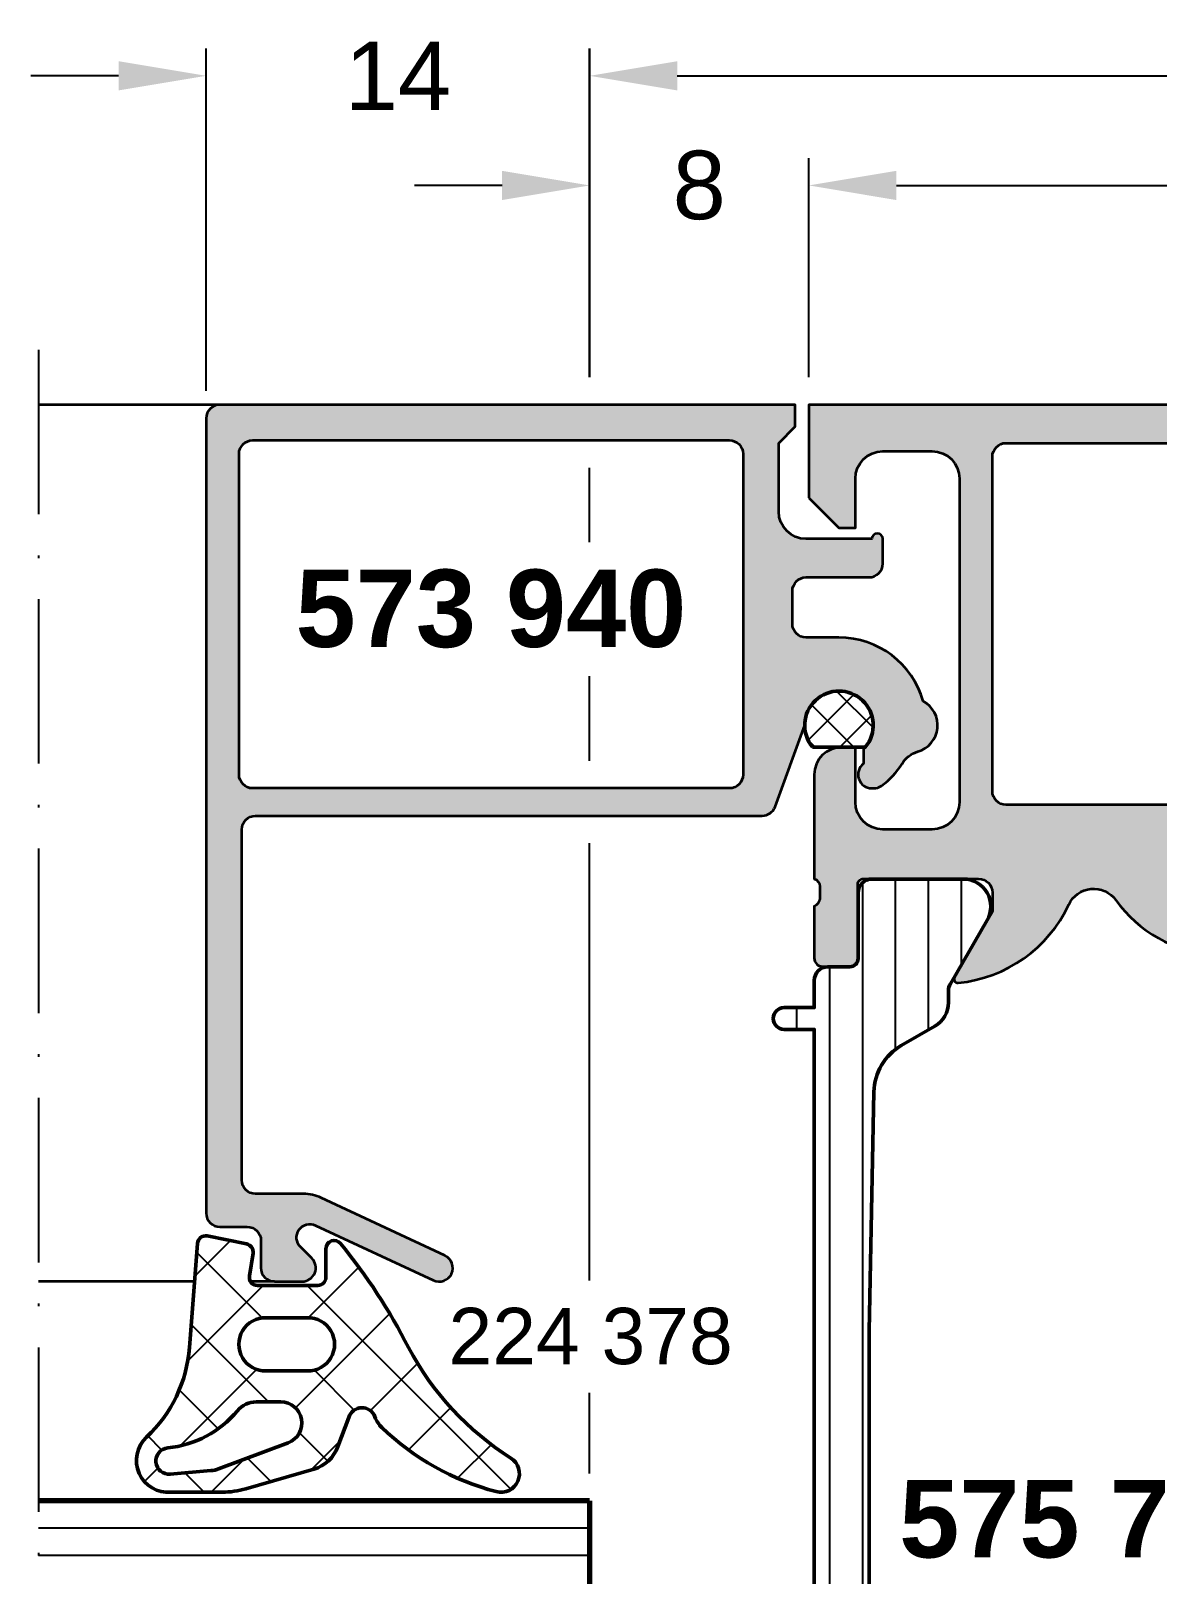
# Model space of a CAD drawing. Header units: millimetres. Extents: x 2 to 185, y 99 to 198.
# Drawn here: x 2 to 43.1, y 141.4 to 197.7 of the extents above; entities that cross this region are included whole.
import ezdxf

# ---------------------------------------------------------------- set-up
doc = ezdxf.new("R2010")
doc.units = ezdxf.units.MM
doc.header["$PDMODE"] = 1
doc.header["$PDSIZE"] = -0.001
doc.linetypes.add('ACAD_ISO10W100', pattern=[18, 12, -3, 0, -3])
for name, color, linetype, lineweight in [('S01_Bemaßung', 140, 'Continuous', 25), ('S02_Beschriftung', 40, 'Continuous', 25), ('S03_AL_Kontur', 255, 'Continuous', 35), ('S04_AL_Schraffur', 253, 'Continuous', 25), ('S05_EPDM_Kontur', 31, 'Continuous', 50), ('S06_EPDM_Schraffur', 43, 'Continuous', 25), ('S07_Isolation_Kontur', 91, 'Continuous', 50), ('S08_Isolation_Schraffur', 103, 'Continuous', 25), ('S15_Glas_Kontur', 4, 'Continuous', 70), ('S18_Mittellinie', 10, 'ACAD_ISO10W100', 25)]:
    doc.layers.add(name, color=color, linetype=linetype, lineweight=lineweight)
doc.styles.add('1_1_H_Art', font='arialbd.ttf', dxfattribs={"height": 2.825})
doc.styles.add('1_1_N_Art', font='arial.ttf', dxfattribs={"height": 2.055})
doc.styles.add('Arial', font='arial.ttf')
doc.dimstyles.new('1 zu 1', dxfattribs={"dimtxt": 2.5, "dimasz": 3.2, "dimexe": 1, "dimexo": 1, "dimgap": 1.5, "dimtad": 0, "dimdec": 1, "dimrnd": 0.5, "dimdsep": 46, "dimtxsty": 'Arial', "dimcen": 0, "dimclrd": 256, "dimclre": 256, "dimclrt": 256, "dimadec": 0, "dimazin": 0, "dimtfac": 1, "dimtdec": 1, "dimtofl": 0, "dimtmove": 0, "dimatfit": 1, "dimfxl": 1, "dimtolj": 1, "dimlwd": 25, "dimlwe": 25, "dimarcsym": 0})

# ---------------------------------------------------------------- blocks, each defined once
blk = doc.blocks.new('224378_s_8')
at = {"layer": 'S06_EPDM_Schraffur'}
h = blk.add_hatch(dxfattribs=at)
h.set_pattern_fill('NETZ', color=256, scale=2, angle=45, style=0)
h.set_pattern_definition([(45, (0, 0), (-1.414213562373095, 1.414213562373095), []), (135, (0, 0), (-1.414213562373095, -1.414213562373095), [])])
edge = h.paths.add_edge_path(flags=16)
edge.add_line((-0.164506756735267, -8.898610062468471), (1.312058528250102, -9.02879505891238))
edge.add_arc((1.354402743050796, -8.548524679816852), 0.482133456175413, 264.9614060860426, 444.1942468849379)
edge.add_arc((1.788147778703211, -4.282644851878048), 3.805740779663171, 219.7107994912026, 264.19424688493814, ccw=False)
edge.add_arc((-1.831880451483197, -7.289203000000025), 0.900000000000025, 39.71079949120138, 89.99999999999888)
edge.add_line((-1.831880451483179, -6.389203), (-2.724599748853934, -6.389202999999998))
edge.add_arc((-2.724599748853935, -7.159202999999999), 0.7700000000000005, 89.99999999999993, 249.447227364939)
edge.add_line((-2.99492361832416, -7.880191908094046), (-0.4540742874858088, -8.832844875625497))
edge.add_arc((-0.06789733109976337, -7.802860721205427), 1.100000000000008, 249.4472273649386, 264.9614060860424)
edge = h.paths.add_edge_path()
edge.add_arc((-7.106222588086673, -6.603951089656411), 0.9999999999999981, 313.9554304623681, 340.5908816210754)
edge.add_arc((-5.689991462348253, -7.10293815013273), 0.501565412505601, 16.21949341422419, 160.5908816210756, ccw=False)
edge.add_line((-5.208388999999999, -6.962842), (-4.809097000000003, -8.023084999999998))
edge.add_arc((-3.530084106027413, -7.537366235916185), 1.368136214245953, 200.7948065589327, 253.1264479161749)
edge.add_line((-3.927199999999999, -8.846601), (-1.450207000000001, -9.565351))
edge.add_arc((-0.5357365995927568, -6.217129211815003), 3.470856559424161, 254.7238748318921, 269.1174250522471)
edge.add_line((-0.589198999999997, -9.687574000000001), (1.283889999999998, -9.686598))
edge.add_arc((1.381176604735675, -8.525821815111122), 1.164845927522681, 265.209141032843, 406.8529737836414)
edge.add_arc((5.597147255102664, -4.027942672077469), 5.000000000000002, 184.3739810741781, 226.8529737836415, ccw=False)
edge.add_line((0.6117098113462458, -4.409273885580231), (0.3208993940556591, -0.6072847169584201))
edge.add_arc((0.02177314743027418, -0.6301645897685859), 0.2999999999999999, 4.373981074178115, 101.4394164137661)
edge.add_line((-0.03772635278444558, -0.3361241002536238), (-1.473685988328556, -0.6266925208963805))
edge.add_arc((-1.414186488113836, -0.9207330104113427), 0.3, 101.4394164137662, 188.9325514570444)
edge.add_line((-1.71054803132498, -0.9673145057234206), (-1.581707, -1.787029))
edge.add_arc((-1.868758854211871, -1.846154545567499), 0.2930778004986527, -91.16272792492452, 11.638733974823424, ccw=False)
edge.add_line((-1.874706, -2.139172), (-4.072708, -2.139172))
edge.add_arc((-4.076622919135959, -1.843066051712089), 0.2961318274068569, 180.9848550183428, 270.7574831788943, ccw=False)
edge.add_line((-4.372711, -1.848156), (-4.372710999999999, -0.7990531064777886))
edge.add_arc((-4.672710999999999, -0.7990531064777886), 0.2999999999999998, 0, 140.7032694711882)
edge.add_arc((11.51231980934353, -14.04480510928554), 21.21423363212921, 140.7032694711885, 152.9845319991142)
edge.add_arc((-16.92463388070737, 0.6810423653327762), 10.81061697889412, 302.45192504355396, 331.91348550750234, ccw=False)
edge.add_arc((-10.76146025027532, -9.011138990564021), 0.6751606889195143, 122.4519250435539, 284.5455045181278)
edge.add_arc((-12.96178949557896, -0.5308870950376852), 9.436217759805226, 284.545504518128, 313.9554304623682)
edge = h.paths.add_edge_path(flags=16)
edge.add_line((-2.191143, -3.317181), (-3.691143, -3.317181))
edge.add_arc((-3.717307442172203, -4.287182), 0.9703538107490393, 88.45489984488933, 271.5451001551107)
edge.add_line((-3.691143, -5.257183), (-2.191143000000001, -5.257183))
edge.add_arc((-2.164978962858655, -4.287182), 0.9703537998279469, 268.4549237517581, 451.5450762482419)
at = {"layer": 'S05_EPDM_Kontur'}
for points in [[(-6.412123991510444, -7.323831036752387, 0.1167451748392793), (-6.163052804110888, -6.93626232719596, -0.7290213320469126), (-5.208388999999999, -6.962842), (-4.809097000000003, -8.023084999999998, 0.232392888354235), (-3.927199999999999, -8.846601), (-1.450207000000001, -9.565351, 0.06288641343586611), (-0.589198999999997, -9.687574000000001), (1.283889999999998, -9.686598, 0.7109508974955993), (2.177783089369847, -7.67594879900521, -0.1875016784359854), (0.6117098113462458, -4.409273885580231), (0.3208993940556591, -0.60728471695842, 0.4508106504087874), (-0.03772635278444558, -0.3361241002536238), (-1.473685988328556, -0.6266925208963805, 0.4014558848682083), (-1.71054803132498, -0.9673145057234206), (-1.581707, -1.787029, -0.4812753553426265), (-1.874706, -2.139172), (-4.072708, -2.139172, -0.41305172572927), (-4.372711, -1.848156), (-4.372710999999999, -0.7990531064777886, 0.7047904934950746), (-4.904873905330836, -0.6090520923006407, 0.05363846905389252), (-7.387100000000009, -4.40864200000001, -0.1292631261023754), (-11.12374591125531, -8.44141005878105, 0.8547870980889478), (-10.59189443223657, -9.664659754744566, 0.1290340701791967)], [(-2.191143, -3.317181), (-3.691143, -3.317181, 1.02733734596278), (-3.691143, -5.257183), (-2.191143000000001, -5.257183, 1.027336917146778)], [(-0.164506756735267, -8.898610062468471), (1.312058528250102, -9.02879505891238, 0.993327583110394), (1.403173528208197, -8.068864299882488, -0.1965703499222237), (-1.139529223543036, -6.714181455038625, 0.223018928386005), (-1.831880451483179, -6.389203), (-2.724599748853934, -6.389202999999998, 0.8349977907423911), (-2.99492361832416, -7.880191908094046), (-0.454074287485809, -8.832844875625497, 0.06779696395073043)]]:
    blk.add_lwpolyline(points, format="xyb", close=True, dxfattribs=at)
blk = doc.blocks.new('511130_s')
at = {"layer": 'S04_AL_Schraffur'}
h = blk.add_hatch(color=256, dxfattribs=at)
h.dxf.hatch_style = 1
edge = h.paths.add_edge_path()
edge.add_line((5.551115123125783e-16, -3.399999999999999), (-1.1, -4.500000000000001))
edge.add_line((-1.099999999999999, -4.500000000000001), (-1.699999999999999, -4.5))
edge.add_line((-1.699999999999999, -4.5), (-1.7, -2.7))
edge.add_arc((-2.7, -2.7), 1, 0, 90)
edge.add_line((-2.7, -1.7), (-4.500000000000001, -1.700000000000002))
edge.add_arc((-4.5, -2.700000000000001), 0.9999999999999991, 90.00000000000006, 180)
edge.add_line((-5.5, -2.700000000000001), (-5.5, -14.5))
edge.add_arc((-4.499999999999999, -14.5), 1.000000000000001, 179.9999999999999, 269.9999999999999)
edge.add_line((-4.500000000000001, -15.5), (-2.700000000000002, -15.5))
edge.add_arc((-2.700000000000003, -14.5), 1, 270, 360.0000000000001)
edge.add_line((-1.700000000000002, -14.5), (-1.699999999999999, -12.5))
edge.add_line((-1.699999999999999, -12.5), (-1.199999999999996, -12.5))
edge.add_arc((-1.199999999999996, -13.5), 1, 0, 90, ccw=False)
edge.add_line((-0.1999999999999963, -13.5), (-0.1999999999999968, -17.3))
edge.add_arc((-0.09999999999999384, -17.58284271247462), 0.3000000000000038, 109.471220634491, 180)
edge.add_line((-0.3999999999999968, -17.58284271247462), (-0.3999999999999951, -18.01715728752539))
edge.add_arc((-0.09999999999999548, -18.01715728752539), 0.2999999999999996, 180, 250.5287793655094)
edge.add_line((-0.1999999999999948, -18.3), (-0.1999999999999941, -20.19999999999996))
edge.add_arc((-0.5000000000000338, -20.19999999999996), 0.3000000000000397, -90, 0, ccw=False)
edge.add_line((-0.5000000000000336, -20.5), (-1.489999999999954, -20.5))
edge.add_arc((-1.489999999999954, -20.19999999999996), 0.3000000000000398, 180, 270.00000000000006, ccw=False)
edge.add_line((-1.789999999999994, -20.19999999999996), (-1.789999999999996, -17.5))
edge.add_arc((-1.989999999999996, -17.50000000000001), 0.2, 1.017777498068326e-12, 90.0000000000002)
edge.add_line((-1.989999999999996, -17.3), (-6.19999999999999, -17.3))
edge.add_arc((-6.199999999999989, -17.8), 0.5000000000000036, 90.0000000000002, 180)
edge.add_line((-6.69999999999999, -17.8), (-6.69999999999999, -18.5))
edge.add_line((-6.69999999999999, -18.5), (-5.318504542377629, -20.89282032302755))
edge.add_arc((-5.438119784648292, -20.96188021535171), 0.1381197846482999, -95.6225775507931, 30.00000000000091, ccw=False)
edge.add_arc((-4.96177675882619, -16.12339113815219), 5.000000000000004, 205.0787776641433, 264.37742244920645, ccw=False)
edge.add_arc((-10.39613192002033, -18.66657496595597), 1.000000000000001, 25.0787776641433, 143.8053270726162)
edge.add_arc((-15.2382232411738, -15.12339113815219), 5.000000000000002, 275.62257755079344, 323.8053270726163, ccw=False)
edge.add_arc((-14.7618802153517, -19.96188021535171), 0.1381197846482951, 150.0000000000003, 275.62257755079395, ccw=False)
edge.add_line((-14.88149545762236, -19.89282032302756), (-13.5, -17.5))
edge.add_line((-13.5, -17.5), (-13.5, -16.8))
edge.add_arc((-14, -16.8), 0.5000000000000018, 4.071109992273287e-13, 90)
edge.add_line((-14, -16.3), (-18.21, -16.3))
edge.add_arc((-18.21, -16.5), 0.1999999999999957, 90, 180.000000000001)
edge.add_line((-18.41, -16.5), (-18.41, -19.19999999999996))
edge.add_arc((-18.71000000000004, -19.19999999999996), 0.3000000000000398, -90, 0, ccw=False)
edge.add_line((-18.71000000000004, -19.5), (-19.69999999999996, -19.5))
edge.add_arc((-19.69999999999996, -19.19999999999996), 0.3000000000000398, 180, 270, ccw=False)
edge.add_line((-20, -19.19999999999996), (-20, -17.3))
edge.add_arc((-20.1, -17.01715728752538), 0.3000000000000021, 289.4712206344901, 360)
edge.add_line((-19.8, -17.01715728752538), (-19.8, -16.58284271247462))
edge.add_arc((-20.1, -16.58284271247462), 0.2999999999999972, 0, 70.52877936550966)
edge.add_line((-20, -16.3), (-20, -13.3))
edge.add_arc((-20.3, -13.3), 0.2999999999999972, 0, 90)
edge.add_line((-20.3, -13.00000000000001), (-27.86769096001073, -13.00000000000001))
edge.add_arc((-27.86769096001073, -13.2), 0.1999999999999993, 90, 189.0000000000005)
edge.add_line((-28.06522862812976, -13.23128689300805), (-27.5915806127587, -16.22178276747988))
edge.add_arc((-28.08542478305627, -16.3), 0.5000000000000018, -90, 8.999999999999773, ccw=False)
edge.add_line((-28.08542478305627, -16.8), (-29.6, -16.8))
edge.add_arc((-29.6, -16.6), 0.1999999999999993, 180, 270, ccw=False)
edge.add_line((-29.8, -16.6), (-29.8, -14.05))
edge.add_arc((-30, -14.05), 0.1999999999999993, 0, 90)
edge.add_line((-30, -13.85), (-31.8, -13.85))
edge.add_arc((-31.8, -13.65000000000001), 0.1999999999999957, 179.999999999999, 270, ccw=False)
edge.add_line((-32, -13.65), (-32, -8.700000000000003))
edge.add_arc((-32.525, -8.200000000000003), 0.724999999999999, 316.3971810272963, 403.6028189727036)
edge.add_line((-32, -7.700000000000004), (-32, -1.900000000000004))
edge.add_arc((-32.5, -1.900000000000005), 0.5, 1.017777498068325e-13, 90)
edge.add_line((-32.5, -1.400000000000006), (-39.5, -1.400000000000004))
edge.add_arc((-39.5, -1.900000000000004), 0.5, 90, 180)
edge.add_line((-40, -1.900000000000004), (-40, -4.000000000000005))
edge.add_arc((-40.5, -4.000000000000005), 0.5, -90, 0, ccw=False)
edge.add_line((-40.5, -4.500000000000006), (-41.99999999999999, -4.500000000000006))
edge.add_arc((-42, -4.000000000000003), 0.5000000000000036, 180.0000000000004, 270.0000000000008, ccw=False)
edge.add_line((-42.5, -4.000000000000006), (-42.5, -3.500000000000006))
edge.add_line((-42.5, -3.500000000000006), (-41.2, -3.500000000000006))
edge.add_line((-41.2, -3.500000000000006), (-41.2, -1.300000000000006))
edge.add_line((-41.2, -1.300000000000006), (-47.8, -1.300000000000006))
edge.add_line((-47.8, -1.300000000000006), (-47.8, -3.500000000000006))
edge.add_line((-47.8, -3.500000000000006), (-46.5, -3.500000000000006))
edge.add_line((-46.5, -3.500000000000006), (-46.5, -4.000000000000005))
edge.add_arc((-47, -4.000000000000005), 0.5, -90, 0, ccw=False)
edge.add_line((-47, -4.500000000000006), (-48.5, -4.500000000000006))
edge.add_arc((-48.5, -4.000000000000006), 0.5, 180, 270, ccw=False)
edge.add_line((-49, -4.000000000000006), (-49, -0.5000000000000062))
edge.add_arc((-48.5, -0.5000000000000024), 0.5, 90.0000000000008, 180.0000000000004, ccw=False)
edge.add_line((-48.50000000000001, -5.967448757360216e-15), (0, 0))
edge.add_line((0, 0), (5.551115123125783e-16, -3.399999999999999))
edge = h.paths.add_edge_path(flags=16)
edge.add_arc((-29.7, -1.9), 0.4999999999999982, 90, 180.0000000000002)
edge.add_line((-30.2, -1.900000000000002), (-30.2, -11.85))
edge.add_arc((-29.9, -11.85), 0.2999999999999972, 180, 270)
edge.add_line((-29.9, -12.15), (-29.70919107027986, -12.15000000000001))
edge.add_arc((-29.70919107027986, -11.85000000000002), 0.2999999999999883, 270.0000000000007, 310.0000000000018)
edge.add_line((-29.5163547873739, -12.0798133329357), (-29.14464419713559, -11.76791111376205))
edge.add_arc((-27.85906897776252, -13.3), 1.999999999999998, 90.00000000000011, 129.9999999999999, ccw=False)
edge.add_line((-27.85906897776252, -11.30000000000001), (-19.6, -11.30000000000001))
edge.add_arc((-19.6, -12.30000000000001), 1, 0, 90, ccw=False)
edge.add_line((-18.6, -12.30000000000001), (-18.6, -14.1))
edge.add_arc((-18.1, -14.1), 0.5, 180, 270)
edge.add_line((-18.1, -14.6), (-7.200000000000003, -14.6))
edge.add_arc((-7.200000000000001, -14.1), 0.5, 269.9999999999999, 360)
edge.add_line((-6.700000000000001, -14.1), (-6.699999999999999, -1.900000000000002))
edge.add_arc((-7.199999999999999, -1.900000000000001), 0.5, 0, 90)
edge.add_line((-7.199999999999999, -1.400000000000001), (-29.7, -1.400000000000002))
at = {"layer": 'S03_AL_Kontur'}
for points in [[(5.551115123125783e-16, -3.399999999999999), (-1.099999999999999, -4.500000000000001), (-1.699999999999999, -4.5), (-1.7, -2.7, 0.414213562373095), (-2.7, -1.7), (-4.500000000000001, -1.700000000000002, 0.414213562373095), (-5.5, -2.700000000000001), (-5.5, -14.5, 0.414213562373095), (-4.500000000000001, -15.5), (-2.700000000000002, -15.5, 0.414213562373095), (-1.700000000000002, -14.5), (-1.699999999999999, -12.5), (-1.199999999999996, -12.5, -0.414213562373095), (-0.1999999999999963, -13.5), (-0.1999999999999968, -17.3, 0.3178372451957812), (-0.3999999999999968, -17.58284271247462), (-0.3999999999999951, -18.01715728752539, 0.3178372451957824), (-0.1999999999999948, -18.3), (-0.1999999999999941, -20.19999999999996, -0.4142135623730951), (-0.5000000000000336, -20.5), (-1.489999999999954, -20.5, -0.414213562373095), (-1.789999999999994, -20.19999999999996), (-1.789999999999996, -17.5, 0.414213562373095), (-1.989999999999996, -17.3), (-6.19999999999999, -17.3, 0.414213562373095), (-6.69999999999999, -17.8), (-6.69999999999999, -18.5), (-5.318504542377629, -20.89282032302755, -0.6105378334010336), (-5.451652079404859, -21.09933548774936, -0.2646719147936072), (-9.490406059821304, -18.24271099465534, 0.5699652493473596), (-11.20314714021257, -18.07604432798868, -0.2133901248928144), (-14.74834792059513, -20.09933548774936, -0.6105378334010351), (-14.88149545762236, -19.89282032302756), (-13.5, -17.5), (-13.5, -16.8, 0.4142135623730937), (-14, -16.3), (-18.21, -16.3, 0.414213562373095), (-18.41, -16.5), (-18.41, -19.19999999999996, -0.414213562373095), (-18.71000000000004, -19.5), (-19.69999999999996, -19.5, -0.414213562373095), (-20, -19.19999999999996), (-20, -17.3, 0.3178372451957844), (-19.8, -17.01715728752538), (-19.8, -16.58284271247462, 0.3178372451957838), (-20, -16.3), (-20, -13.3, 0.414213562373095), (-20.3, -13.00000000000001), (-27.86769096001073, -13.00000000000001, 0.4610063144273195), (-28.06522862812976, -13.23128689300805), (-27.5915806127587, -16.22178276747988, -0.4610063144273173), (-28.08542478305627, -16.8), (-29.6, -16.8, -0.414213562373095), (-29.8, -16.6), (-29.8, -14.05, 0.414213562373095), (-30, -13.85), (-31.8, -13.85, -0.4142135623731015), (-32, -13.65), (-32, -8.700000000000003, 0.4000000000000009), (-32, -7.700000000000004), (-32, -1.900000000000004, 0.414213562373095), (-32.5, -1.400000000000006), (-39.5, -1.400000000000004, 0.414213562373095), (-40, -1.900000000000004), (-40, -4.000000000000005, -0.414213562373095), (-40.5, -4.500000000000006), (-41.99999999999999, -4.500000000000006, -0.414213562373095), (-42.5, -4.000000000000006), (-42.5, -3.500000000000006), (-41.2, -3.500000000000006), (-41.2, -1.300000000000006), (-47.8, -1.300000000000006), (-47.8, -3.500000000000006), (-46.5, -3.500000000000006), (-46.5, -4.000000000000005, -0.414213562373095), (-47, -4.500000000000006), (-48.5, -4.500000000000006, -0.414213562373095), (-49, -4.000000000000006), (-49, -0.500000000000006, -0.414213562373095), (-48.50000000000001, -5.967448757360216e-15), (0, 0)], [(-29.7, -1.400000000000002, 0.414213562373095), (-30.2, -1.900000000000002), (-30.2, -11.85, 0.414213562373095), (-29.9, -12.15), (-29.70919107027986, -12.15000000000001, 0.1763269807084703), (-29.5163547873739, -12.0798133329357), (-29.14464419713559, -11.76791111376205, -0.1763269807084643), (-27.85906897776252, -11.30000000000001), (-19.6, -11.30000000000001, -0.414213562373095), (-18.6, -12.30000000000001), (-18.6, -14.1, 0.414213562373095), (-18.1, -14.6), (-7.200000000000002, -14.6, 0.414213562373095), (-6.700000000000001, -14.1), (-6.699999999999999, -1.900000000000002, 0.414213562373095), (-7.199999999999999, -1.400000000000001)]]:
    blk.add_lwpolyline(points, format="xyb", close=True, dxfattribs=at)
blk = doc.blocks.new('662013_s')
at = {"layer": 'S08_Isolation_Schraffur'}
h = blk.add_hatch(dxfattribs=at)
h.set_pattern_fill('LINIE', color=256, scale=1.2, angle=90)
h.set_pattern_definition([(90, (2.220446049250313e-15, 23), (-1.2, 7.347880794884119e-17), [])])
h.paths.add_polyline_path([(-1.600000000000001, 43.08999999999999), (-1.600000000000001, 45.48999999999999, 0.4142135623730947), (-2.100000000000002, 45.98999999999999), (-5.443449007382995, 45.98999999999999, 0.577350269189627), (-6.309474411167431, 44.49), (-4.900000000000005, 42.0487187078898), (-4.9, 41.48817727574204, 0.26794919243112), (-4.400000000000001, 40.62215187195761), (-3.176697974912126, 39.9158781184729, -0.2625177792662511), (-2.177109957278752, 38.22441991782961), (-1.999999999999964, 29.49999999999999), (-1.999999999999964, 16.5), (-2.177109957278752, 7.775580082170372, -0.2625177792662514), (-3.176697974912128, 6.084121881527082), (-4.400000000000002, 5.37784812804238, 0.357165459448139), (-4.919068619792925, 4.222022139762714, -0.2028824626428911), (-4.966987298107782, 3.835255888325761), (-6.309474411167424, 1.509999999999998, 0.5773502691896265), (-5.443449007382989, 0.00999999999999801), (-2.099999999999999, 0.00999999999999801, 0.4142135623730957), (-1.6, 0.509999999999998), (-1.600000000000001, 2.909999999999997, -0.4142135623730964), (-1.299999999999998, 3.210000000000001), (-0.4999999999999991, 3.210000000000001, 0.4142135623730958), (0, 3.710000000000001), (1.77635683940025e-15, 40.49999999999999), (1.100000000000005, 40.5, 1), (1.100000000000004, 41.3), (8.881784197001252e-16, 41.3), (-1.332267629550188e-15, 42.28999999999999, 0.4142135623730945), (-0.5000000000000004, 42.78999999999999), (-1.3, 42.78999999999999, -0.4142135623730913)])
at = {"layer": 'S07_Isolation_Kontur'}
blk.add_lwpolyline([(1.100000000000002, 40.5), (1.387778780781446e-15, 40.49999999999999), (0, 3.710000000000003, -0.4142135623730964), (-0.5000000000000003, 3.209999999999999), (-1.299999999999999, 3.209999999999999, 0.414213562373095), (-1.6, 2.909999999999998), (-1.6, 0.51, -0.414213562373095), (-2.099999999999998, 0.01000000000000001), (-5.443449007382988, 0.01000000000000001, -0.5773502691896236), (-6.309474411167427, 1.509999999999993), (-4.966987298107785, 3.835255888325756, 0.1316524975873964), (-4.900000000000002, 4.085255888325756), (-4.900000000000002, 4.511822724257941, -0.2679491924311226), (-4.400000000000004, 5.377848128042382), (-3.176697974912129, 6.08412188152708, 0.2625177792662515), (-2.177109957278752, 7.775580082170372), (-1.999999999999964, 16.5), (-1.999999999999964, 29.5), (-2.177109957278752, 38.22441991782961, 0.2625177792662515), (-3.176697974912129, 39.9158781184729), (-4.400000000000002, 40.62215187195761, -0.2679491924311225), (-4.9, 41.48817727574205), (-4.900000000000004, 41.91474411167424, 0.1316524975873954), (-4.966987298107785, 42.16474411167424), (-6.309474411167427, 44.48999999999999, -0.5773502691896291), (-5.443449007382995, 45.98999999999999), (-2.100000000000004, 45.98999999999999, -0.4142135623730898), (-1.600000000000001, 45.48999999999999), (-1.600000000000001, 43.08999999999999, 0.4142135623730908), (-1.300000000000001, 42.78999999999999), (-0.5000000000000016, 42.78999999999999, -0.4142135623730963), (-1.110223024625157e-15, 42.28999999999999), (1.378752577329209e-15, 41.3), (1.100000000000002, 41.3, -0.9999999999999999)], format="xyb", close=True, dxfattribs=at)
blk = doc.blocks.new('575780_s')
for name, p in [('511130_s', (19, 75)), ('662013_s', (18.8, 11.69999999999964))]:
    blk.add_blockref(name, p)
blk = doc.blocks.new('244511_s_2')
at = {"layer": 'S06_EPDM_Schraffur'}
h = blk.add_hatch(dxfattribs=at)
h.set_pattern_fill('NETZ', color=256, angle=45)
h.set_pattern_definition([(45, (0, 0), (-0.7071067811865475, 0.7071067811865476), []), (135, (0, 0), (-0.7071067811865476, -0.7071067811865475), [])])
h.paths.add_polyline_path([(-0.8000000000000002, 0.9604686356149273), (-0.8000000000000002, -0.960468635614927, 2.134374745810951)])
at = {"layer": 'S05_EPDM_Kontur'}
blk.add_lwpolyline([(-0.8000000000000002, -0.9604686356149271), (-0.8000000000000002, 0.9604686356149271, -2.134374745810951)], format="xyb", close=True, dxfattribs=at)
blk = doc.blocks.new('573940_s')
at = {"layer": 'S04_AL_Schraffur'}
h = blk.add_hatch(color=256, dxfattribs=at)
h.dxf.hatch_style = 1
h.paths.add_polyline_path([(0.4999999999999964, 22, 0.4142135623730951), (0, 21.5), (0, 0.5), (0.8000000000000007, 0.4999999999999964), (1.399999999999991, 1.100000000000001), (3.900000000000002, 1.100000000000001, -0.4142135623730951), (4.900000000000002, 0.1000000000000014), (4.900000000000002, -2.300000000000001, 1), (4.900000000000002, -2.699999999999999), (5.800000000000001, -2.699999999999999, 0.4142135623730951), (6.300000000000001, -2.199999999999999), (6.300000000000006, 0.1000000000000014, -0.4142135623730951), (6.800000000000004, 0.6000000000000014), (8, 0.6000000000000014, -0.4142135623730951), (8.5, 0.1000000000000014), (8.5, -1.099999999999998, 0.3348749598846482), (10.82105496264089, -4.176923076923082, 0.6691373513853219), (12.65949349850255, -3.981730769230733, -0.1871225890724398), (13.10034186267938, -3.408471933471876, 0.1036124226643165), (13.90909090909092, -2.652390851355285, 0.154347130187007), (14, -2.364911064067286, 0.7842017809769407), (13.1, -2), (12.56746757864487, -2, -1.481801024427353), (11.70000000000001, 0.1500000000000021), (14.67101007166283, 1.231359231790368, 0.3152987888789837), (15, 1.701205542183324), (15.00000000000001, 20.2, -0.4142135623730951), (15.50000000000001, 20.7), (28.3, 20.70000000000001, -0.4142135623730951), (28.8, 20.20000000000001), (28.8, 18.439609887764, 0.109517811683241), (28.94053831944502, 17.80568249515295), (31.04684610425517, 13.28869087390441, 1), (31.95315389240508, 13.71130913325774), (29.94990235896572, 18.00729591023983, -0.839099631177284), (30.73550936257563, 18.55738385623783), (31.14644660940673, 18.14644660940673, 0.668178637919302), (32.00000000000001, 18.5), (32, 19.5, 0.414213562373093), (31.5, 20), (30.5, 20, -0.4142135623730951), (30, 20.5), (30, 21.5, 0.4142135623730951), (29.5, 22)])
h.paths.add_polyline_path([(14, 20.3), (14, 2.900000000000002, -0.4142135623730945), (13.5, 2.400000000000002), (1.800000000000001, 2.399999999999999, -0.4142135623730951), (1.300000000000001, 2.899999999999999), (1.300000000000008, 20.3, -0.414213562373095), (1.800000000000004, 20.8), (13.5, 20.8, -0.4142135623730935)], flags=16)
at = {"layer": 'S03_AL_Kontur'}
for points in [[(13.10034186267939, -3.408471933471876, 0.1871225890724411), (12.65949349850255, -3.981730769230736, -0.6691373513853248), (10.82105496264088, -4.176923076923078, -0.3348749598846475), (8.5, -1.099999999999999), (8.5, 0.1000000000000004, 0.4142135623730951), (8, 0.600000000000001), (6.800000000000002, 0.6000000000000002, 0.414213562373095), (6.300000000000003, 0.1000000000000004), (6.300000000000001, -2.2, -0.414213562373095), (5.800000000000001, -2.7), (4.900000000000001, -2.7, -0.9999999999999999), (4.900000000000001, -2.3), (4.900000000000001, 0.1000000000000001, 0.4142135623730951), (3.900000000000001, 1.100000000000001), (1.399999999999995, 1.1), (0.8000000000000002, 0.5000000000000001), (3.061616997868383e-17, 0.5), (1.316495309083405e-15, 21.50000000000001, -0.414213562373095), (0.5000000000000017, 22), (29.5, 22, -0.414213562373095), (30, 21.5), (30, 20.5, 0.414213562373095), (30.5, 20), (31.50000000000001, 20, -0.414213562373095), (32, 19.5), (32.00000000000001, 18.5, -0.668178637919298), (31.14644660940673, 18.14644660940672), (30.73550936257563, 18.55738385623783, 0.8390996311772799), (29.94990235896572, 18.00729591023983), (31.95315389351833, 13.71130913087036, -0.9999999894632878), (31.04684610648167, 13.28869086912966), (28.94053831944502, 17.80568249515295, -0.1095178116832409), (28.8, 18.439609887764), (28.8, 20.20000000000001, 0.414213562373095), (28.3, 20.70000000000001), (15.50000000000001, 20.7, 0.414213562373095), (15.00000000000001, 20.2), (15, 1.701205542183323, -0.3152987888789837), (14.67101007166283, 1.231359231790368), (11.7, 0.1500000000000005, 1.481801024427348), (12.56746757864487, -2), (13.1, -2, -0.7207592200561251), (14, -2.300000000000002), (14, -2.364911064067285, -0.1543471301870135), (13.90909090909092, -2.652390851355297, -0.1036124226643151)], [(13.5, 2.400000000000002, 0.414213562373095), (14, 2.900000000000002), (14, 20.3, 0.414213562373095), (13.5, 20.8), (1.800000000000001, 20.8, 0.414213562373095), (1.300000000000003, 20.3), (1.3, 2.9, 0.414213562373095), (1.800000000000001, 2.4)]]:
    blk.add_lwpolyline(points, format="xyb", close=True, dxfattribs=at)
at = {"rotation": 180}
blk.add_blockref('244511_s_2', (11.7, -1.099999999999999), dxfattribs=at)
blk = doc.blocks.new('*D78')
at = {"layer": 'Defpoints', "color": 0, "transparency": 16777216}
for p in [(22.42990210802828, 196.0696701685965), (93.43061064802669, 176.0695158784292), (22.42990210802827, 144.069524388407)]:
    blk.add_point(p, dxfattribs=at)
at = {"layer": 'S01_Bemaßung', "lineweight": 25, "transparency": 16777216}
for p, q in [((22.42990210802828, 185.0695871784842), (22.42990210802828, 197.0696701685965)), ((93.43061064802669, 177.0695158784292), (93.43061064802669, 197.0696701685965)), ((25.62990210802828, 196.0696701685965), (54.89120453628123, 196.0696701685965)), ((90.23061064802668, 196.0696701685965), (60.96930821977373, 196.0696701685965)), ((22.42990210802828, 179.0518687625537), (22.42990210802828, 181.7695871784842)), ((22.42990210802827, 171.0695871784842), (22.42990210802828, 174.1652043696479)), ((22.42990210802827, 152.1115172102827), (22.42990210802827, 168.0695871784842)), ((22.42990210802827, 145.069524388407), (22.42990210802827, 148.0116604572131))]:
    blk.add_line(p, q, dxfattribs=at)
at = {"layer": 'S01_Bemaßung', "transparency": 16777216}
for points in [[(25.62990210802828, 196.6030035019299), (25.62990210802828, 195.5363368352632), (22.42990210802828, 196.0696701685965)], [(90.23061064802668, 196.6030035019299), (90.23061064802668, 195.5363368352632), (93.43061064802669, 196.0696701685965)]]:
    blk.add_solid(points, dxfattribs=at)
at = {"layer": 'S01_Bemaßung', "transparency": 16777216, "insert": (57.93025637802748, 196.0696701685965), "char_height": 2.5, "attachment_point": 5, "style": 'Arial'}
blk.add_mtext('\\A1;71', dxfattribs=at)
blk = doc.blocks.new('*D79')
at = {"layer": 'Defpoints', "color": 0, "transparency": 16777216}
for p in [(8.430610648015318, 196.0696701685965), (22.4306106480268, 184.0696701685965), (8.430610648015318, 183.5695871784715)]:
    blk.add_point(p, dxfattribs=at)
at = {"layer": 'S01_Bemaßung', "lineweight": 25, "transparency": 16777216}
for p, q in [((8.430610648015318, 184.5695871784715), (8.430610648015318, 197.0696701685965)), ((22.4306106480268, 185.0696701685965), (22.4306106480268, 197.0696701685965)), ((5.230610648015317, 196.0696701685965), (2.030610648015317, 196.0696701685965)), ((25.6306106480268, 196.0696701685965), (28.8306106480268, 196.0696701685965))]:
    blk.add_line(p, q, dxfattribs=at)
at = {"layer": 'S01_Bemaßung', "transparency": 16777216}
for points in [[(5.230610648015317, 196.6030035019299), (5.230610648015317, 195.5363368352632), (8.430610648015318, 196.0696701685965)], [(25.6306106480268, 196.6030035019299), (25.6306106480268, 195.5363368352632), (22.4306106480268, 196.0696701685965)]]:
    blk.add_solid(points, dxfattribs=at)
at = {"layer": 'S01_Bemaßung', "transparency": 16777216, "insert": (15.43061064802106, 196.0696701685965), "char_height": 2.5, "attachment_point": 5, "style": 'Arial'}
blk.add_mtext('\\A1;14', dxfattribs=at)
blk = doc.blocks.new('*D80')
at = {"layer": 'Defpoints', "color": 0, "transparency": 16777216}
for p in [(30.43061064802703, 192.0696701685965), (30.43061064802703, 184.0696701685965), (79.43061064802703, 183.5696701685965)]:
    blk.add_point(p, dxfattribs=at)
at = {"layer": 'S01_Bemaßung', "lineweight": 25, "transparency": 16777216}
for p, q in [((30.43061064802703, 185.0696701685965), (30.43061064802703, 193.0696701685965)), ((79.43061064802703, 184.5696701685965), (79.43061064802703, 193.0696701685965)), ((33.63061064802703, 192.0696701685965), (51.58715907913208, 192.0696701685965)), ((76.23061064802702, 192.0696701685965), (58.27406221692198, 192.0696701685965))]:
    blk.add_line(p, q, dxfattribs=at)
at = {"layer": 'S01_Bemaßung', "transparency": 16777216}
for points in [[(33.63061064802703, 192.6030035019299), (33.63061064802703, 191.5363368352632), (30.43061064802703, 192.0696701685965)], [(76.23061064802702, 192.6030035019299), (76.23061064802702, 191.5363368352632), (79.43061064802703, 192.0696701685965)]]:
    blk.add_solid(points, dxfattribs=at)
at = {"layer": 'S01_Bemaßung', "transparency": 16777216, "insert": (54.93061064802703, 192.0696701685965), "char_height": 2.5, "attachment_point": 5, "style": 'Arial'}
blk.add_mtext('\\A1;49', dxfattribs=at)
blk = doc.blocks.new('*D81')
at = {"layer": 'Defpoints', "color": 0, "transparency": 16777216}
for p in [(22.4306106480268, 192.0696701685965), (22.4306106480268, 184.0696701685965), (30.43061064802703, 184.0696701685965)]:
    blk.add_point(p, dxfattribs=at)
at = {"layer": 'S01_Bemaßung', "lineweight": 25, "transparency": 16777216}
for p, q in [((22.4306106480268, 185.0696701685965), (22.4306106480268, 193.0696701685965)), ((30.43061064802703, 185.0696701685965), (30.43061064802703, 193.0696701685965)), ((19.2306106480268, 192.0696701685965), (16.0306106480268, 192.0696701685965)), ((33.63061064802703, 192.0696701685965), (36.83061064802703, 192.0696701685965))]:
    blk.add_line(p, q, dxfattribs=at)
at = {"layer": 'S01_Bemaßung', "transparency": 16777216}
for points in [[(19.2306106480268, 192.6030035019299), (19.2306106480268, 191.5363368352632), (22.4306106480268, 192.0696701685965)], [(33.63061064802703, 192.6030035019299), (33.63061064802703, 191.5363368352632), (30.43061064802703, 192.0696701685965)]]:
    blk.add_solid(points, dxfattribs=at)
at = {"layer": 'S01_Bemaßung', "transparency": 16777216, "insert": (26.43061064802691, 192.0696701685965), "char_height": 2.5, "attachment_point": 5, "style": 'Arial'}
blk.add_mtext('\\A1;8', dxfattribs=at)

msp = doc.modelspace()

# ---------------------------------------------------------------- linework, layer by layer
at = {"layer": 'S02_Beschriftung'}
for p, q in [((22.42990210802827, 143.069524388407), (2.312963009543353, 143.069524388407)), ((22.42990210802827, 142.069524388407), (2.312963605620212, 142.069524388407))]:
    msp.add_line(p, q, dxfattribs=at)
at = {"layer": 'S03_AL_Kontur'}
for p, q in [((8.93061064801486, 184.0695871784719), (2.312938570355401, 184.0695871784722)), ((8.003178594689658, 152.0695871784739), (2.312957644814339, 152.0695871784741)), ((10.93061064804349, 152.0695871784738), (10.04997007218763, 152.0695871784738))]:
    msp.add_line(p, q, dxfattribs=at)
at = {"layer": 'S15_Glas_Kontur'}
for q in [(2.312962413466494, 144.0695243884069), (22.42990210802827, 118.069524388407)]:
    msp.add_line((22.42990210802827, 144.069524388407), q, dxfattribs=at)
at = {"layer": 'S18_Mittellinie', "ltscale": 0.5}
msp.add_line((2.312938570355401, 186.0695871784722), (2.312987746732802, 107.0695235085517), dxfattribs=at)

# ---------------------------------------------------------------- block references
at = {"xscale": -1, "rotation": 90.00000000005213}
msp.add_blockref('573940_s', (30.43061064801486, 184.0695871784915), dxfattribs=at)
at = {"xscale": -1}
msp.add_blockref('575780_s', (49.43061064802578, 109.0695871785488), dxfattribs=at)
at = {"layer": 'S03_AL_Kontur', "xscale": -1}
msp.add_blockref('224378_s_8', (8.430611760776173, 154.0696701697425), dxfattribs=at)

# ---------------------------------------------------------------- texts
at = {"layer": 'S02_Beschriftung', "lineweight": 50, "insert": (27.65389456192315, 151.1115172102827), "char_height": 2.055, "attachment_point": 3, "style": '1_1_N_Art'}
msp.add_mtext('224 378', dxfattribs=at)

# ---------------------------------------------------------------- dimensions: what is measured, and where the dimension line sits
at = {"layer": 'S01_Bemaßung'}
for base, p1, p2, picture, middle in [((8.430610648015318, 196.0696701685965), (22.4306106480268, 184.0696701685965), (8.430610648015318, 183.5695871784715), '*D79', (15.43061064802106, 196.0696701685965)), ((22.4306106480268, 192.0696701685965), (30.43061064802703, 184.0696701685965), (22.4306106480268, 184.0696701685965), '*D81', (26.43061064802691, 192.0696701685965)), ((30.43061064802703, 192.0696701685965), (79.43061064802703, 183.5696701685965), (30.43061064802703, 184.0696701685965), '*D80', (54.93061064802703, 192.0696701685965))]:
    dim = msp.add_linear_dim(base=base, p1=p1, p2=p2, dimstyle='1 zu 1', dxfattribs=at)
    dim.commit()
    dim.dimension.update_dxf_attribs({"geometry": picture, "text_midpoint": middle})

# ---------------------------------------------------------------- next in the draw order: texts
at = {"layer": 'S02_Beschriftung', "lineweight": 50, "char_height": 2.825, "attachment_point": 1, "style": '1_1_H_Art', "bg_fill": 3, "box_fill_scale": 1.1, "bg_fill_color": 256, "bg_fill_transparency": 0}
for s, insert in [('573 940', (11.69452963984054, 178.0518687625537)), ('575 780', (33.7305654218444, 144.8271435026322))]:
    msp.add_mtext(s, dxfattribs=dict(at, insert=insert))

# ---------------------------------------------------------------- next in the draw order: dimensions: what is measured, and where the dimension line sits
at = {"layer": 'S01_Bemaßung'}
dim = msp.add_linear_dim(base=(22.42990210802828, 196.0696701685965), p1=(93.43061064802669, 176.0695158784292), p2=(22.42990210802827, 144.069524388407), dimstyle='1 zu 1', dxfattribs=at)
dim.commit()
dim.dimension.update_dxf_attribs({"geometry": '*D78', "text_midpoint": (57.93025637802748, 196.0696701685965)})

doc.saveas('drawing.dxf')
